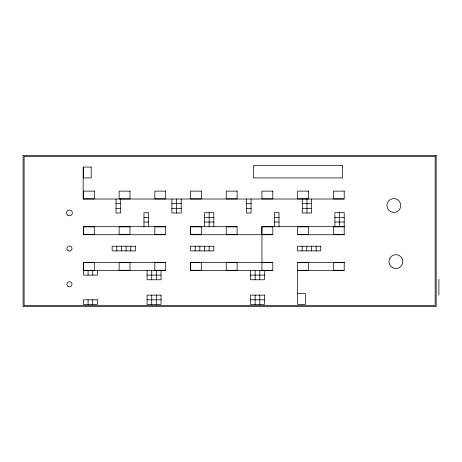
<?xml version="1.0" encoding="UTF-8"?>
<svg xmlns="http://www.w3.org/2000/svg" width="462" height="462" viewBox="0 0 462 462"><rect width="100%" height="100%" fill="white"/><g stroke="black" fill="none" stroke-linecap="round" stroke-linejoin="round"><path stroke-width="0.69" d="M83.299 199.03L344.08 199.018M116.026 203.673L120.68 203.673M171.904 203.673L181.22 203.673M246.419 203.673L251.074 203.673M302.298 203.673L311.613 203.673M116.026 208.327L120.68 208.327M171.904 208.327L181.22 208.327M246.419 208.327L251.074 208.327M302.298 208.327L311.613 208.327M274.359 217.354L279.013 217.354M334.898 217.354L344.213 217.354M143.965 217.383L148.625 217.383M204.504 217.383L213.819 217.383M143.965 222.043L148.625 222.043M204.504 222.043L213.819 222.043M274.359 222.008L279.013 222.008M334.898 222.008L344.213 222.008M83.426 226.692L165.696 226.698M190.535 226.692L237.104 226.692M261.937 226.692L344.213 226.669L344.213 212.693L334.898 212.693L334.898 226.669M83.426 234.719L165.696 234.725M190.535 234.719L272.805 234.719M297.644 234.725L344.213 234.725M83.426 262.399L165.696 262.399M190.535 262.399L272.805 262.399M297.644 262.399L344.213 262.399M261.937 262.531L272.805 262.531L272.805 270.293L261.937 270.293M297.644 270.293L308.506 270.293L308.506 262.531L297.644 262.531L297.644 304.441L305.405 304.441L305.405 293.578L297.644 293.578M83.426 270.432L165.696 270.42M190.535 270.42L272.805 270.42M297.644 270.432L344.213 270.432M147.072 275.109L161.042 275.109M250.468 275.109L264.437 275.109M147.072 299.786L161.042 299.786M250.468 299.786L264.437 299.786M438.9 279.233L438.9 295.074M339.553 212.693L339.553 226.669M316.106 246.234L316.106 250.889M311.613 199.018L311.613 212.988L302.298 212.988L302.298 199.018M311.452 246.234L311.452 250.889M306.959 199.018L306.959 212.988M306.797 246.234L306.797 250.889M302.136 246.234L302.136 250.889M279.013 226.669L279.013 212.693L274.359 212.693L274.359 226.669M264.437 270.455L264.437 279.77L250.468 279.77L250.468 270.455M261.937 234.719L261.931 270.813M261.81 226.83L261.81 234.592M259.783 270.455L259.783 279.77M259.783 295.131L259.783 304.441M255.128 270.455L255.128 279.77M255.128 295.131L255.128 304.441M251.074 199.018L251.074 212.988L246.419 212.988L246.419 199.018M213.819 226.698L213.819 212.728L204.504 212.728L204.504 226.698M209.159 212.728L209.159 226.698M209.159 246.234L209.159 250.889M204.504 246.234L204.504 250.889M199.85 246.234L199.85 250.889M195.189 246.234L195.189 250.889M190.408 226.83L190.408 234.592M190.408 262.531L190.408 270.293M181.22 199.018L181.22 212.988L171.904 212.988L171.904 199.018M176.565 199.018L176.565 212.988M161.042 270.455L161.042 279.77L147.072 279.77L147.072 270.455M156.381 270.455L156.381 279.77M156.381 295.131L156.381 304.441M151.727 270.455L151.727 279.77M151.727 295.131L151.727 304.441M148.625 226.698L148.625 212.728L143.965 212.728L143.965 226.698M130.769 246.234L130.769 250.889M126.114 246.234L126.114 250.889M121.46 246.234L121.46 250.889M120.68 199.018L120.68 212.988L116.026 212.988L116.026 199.018M116.799 246.234L116.799 250.889M97.395 270.455L97.395 275.109L83.426 275.109L83.426 270.455M92.741 270.455L92.741 275.109M92.741 299.786L92.741 304.441M88.086 270.455L88.086 275.109M88.086 299.786L88.086 304.441M83.299 226.83L83.299 234.592M83.299 262.531L83.299 270.293M83.166 167.065L83.166 199.018M436.174 155.347L23.1 155.347L23.1 306.653L436.174 306.653L436.174 155.347M435.158 156.364L24.116 156.364L24.116 305.636L435.158 305.636L435.158 156.364M342.66 165.512L253.401 165.512L253.401 177.934L342.66 177.934L342.66 165.512M91.187 167.065L83.426 167.065L83.426 177.934L91.187 177.934L91.187 167.065M94.294 191.124L83.426 191.124L83.426 198.885L94.294 198.885L94.294 191.124M129.995 191.124L119.127 191.124L119.127 198.885L129.995 198.885L129.995 191.124M165.696 191.124L154.834 191.124L154.834 198.885L165.696 198.885L165.696 191.124M201.403 191.124L190.535 191.124L190.535 198.885L201.403 198.885L201.403 191.124M237.104 191.124L226.236 191.124L226.236 198.885L237.104 198.885L237.104 191.124M272.805 191.124L261.937 191.124L261.937 198.885L272.805 198.885L272.805 191.124M308.506 191.124L297.644 191.124L297.644 198.885L308.506 198.885L308.506 191.124M344.213 191.124L333.345 191.124L333.345 198.885L344.213 198.885L344.213 191.124M94.294 226.83L83.426 226.83L83.426 234.592L94.294 234.592L94.294 226.83M129.995 226.83L119.127 226.83L119.127 234.592L129.995 234.592L129.995 226.83M165.696 226.83L154.834 226.83L154.834 234.592L165.696 234.592L165.696 226.83M201.403 226.83L190.535 226.83L190.535 234.592L201.403 234.592L201.403 226.83M237.104 226.83L226.236 226.83L226.236 234.592L237.104 234.592L237.104 226.83M272.805 226.83L261.937 226.83L261.937 234.592L272.805 234.592L272.805 226.83M308.506 226.83L297.644 226.83L297.644 234.592L308.506 234.592L308.506 226.83M344.213 226.83L333.345 226.83L333.345 234.592L344.213 234.592L344.213 226.83M135.43 246.234L112.145 246.234L112.145 250.889L135.43 250.889L135.43 246.234M213.819 246.234L190.535 246.234L190.535 250.889L213.819 250.889L213.819 246.234M320.767 246.234L297.482 246.234L297.482 250.889L320.767 250.889L320.767 246.234M94.294 262.531L83.426 262.531L83.426 270.293L94.294 270.293L94.294 262.531M129.995 262.531L119.127 262.531L119.127 270.293L129.995 270.293L129.995 262.531M165.696 262.531L154.834 262.531L154.834 270.293L165.696 270.293L165.696 262.531M201.403 262.531L190.535 262.531L190.535 270.293L201.403 270.293L201.403 262.531M237.104 262.531L226.236 262.531L226.236 270.293L237.104 270.293L237.104 262.531M344.213 262.531L333.345 262.531L333.345 270.293L344.213 270.293L344.213 262.531M161.042 295.131L147.072 295.131L147.072 304.441L161.042 304.441L161.042 295.131M264.437 295.131L250.468 295.131L250.468 304.441L264.437 304.441L264.437 295.131M97.395 299.786L83.426 299.786L83.426 304.441L97.395 304.441L97.395 299.786M390.384 211.527A6.924 6.924 0 0 0 400.773 205.526A6.924 6.924 0 0 0 390.384 199.532A6.924 6.924 0 0 0 390.384 211.527M392.411 267.59A6.924 6.924 0 0 0 402.8 261.59A6.924 6.924 0 0 0 392.411 255.59A6.924 6.924 0 0 0 392.411 267.59M67.799 215.24A2.905 2.905 0 0 0 72.349 213.103A2.905 2.905 0 0 0 68.22 210.227A2.905 2.905 0 0 0 67.799 215.24M68.185 250.768A2.547 2.547 0 0 0 72.003 248.562A2.547 2.547 0 0 0 68.185 246.356A2.547 2.547 0 0 0 68.185 250.768M68.081 286.405A2.547 2.547 0 0 0 72.003 284.378A2.547 2.547 0 0 0 68.284 281.999A2.547 2.547 0 0 0 68.081 286.405"/></g></svg>
